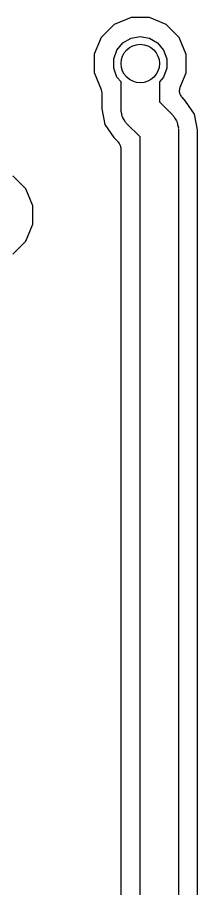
# Model space of a CAD drawing. Extents: x 95 to 175, y -109.5 to -62.3.
# Drawn here: x 156.75 to 159.1, y -92.59 to -81.25 of the extents above; entities that cross this region are included whole.
import ezdxf

# ---------------------------------------------------------------- set-up
doc = ezdxf.new("R2010")
doc.units = 0
doc.header["$MEASUREMENT"] = 0
doc.layers.add('BLACK', color=7, linetype='CONTINUOUS')

msp = doc.modelspace()

# ---------------------------------------------------------------- linework, layer by layer
at = {"layer": 'Black'}
for p, q in [((158.231, -81.2499), (158.011, -81.341)), ((158.47, -81.2501), (158.231, -81.2499)), ((158.69, -81.3416), (158.47, -81.2501)), ((158.011, -81.341), (157.842, -81.5097)), ((158.859, -81.5106), (158.69, -81.3416)), ((157.842, -81.5097), (157.75, -81.7301)), ((158.23, -81.5199), (158.35, -81.4987)), ((158.35, -81.4987), (158.47, -81.5199)), ((158.95, -81.7312), (158.859, -81.5106)), ((158.046, -81.6743), (158.124, -81.5809)), ((158.124, -81.5809), (158.23, -81.5199)), ((158.47, -81.5199), (158.576, -81.5809)), ((158.576, -81.5809), (158.654, -81.6743)), ((157.75, -81.7301), (157.75, -81.9688)), ((158.004, -81.789), (158.046, -81.6743)), ((158.654, -81.6743), (158.696, -81.789)), ((158.95, -81.9699), (158.95, -81.7312)), ((158.004, -81.911), (158.004, -81.789)), ((158.696, -81.789), (158.696, -81.911)), ((157.75, -81.9688), (157.841, -82.1882)), ((158.046, -82.0257), (158.004, -81.911)), ((158.696, -81.911), (158.654, -82.0257)), ((158.872, -82.1579), (158.95, -81.9699)), ((158.1, -82.0903), (158.046, -82.0257)), ((158.654, -82.0257), (158.6, -82.0903)), ((157.841, -82.1882), (157.841, -82.1908)), ((157.841, -82.1908), (157.842, -82.1931)), ((157.842, -82.1931), (157.846, -82.2119)), ((158.1, -82.4524), (158.1, -82.0903)), ((158.6, -82.0903), (158.6, -82.3488)), ((158.862, -82.2002), (158.865, -82.187)), ((158.865, -82.187), (158.867, -82.1734)), ((158.867, -82.1734), (158.87, -82.1659)), ((158.87, -82.1659), (158.872, -82.1579)), ((157.846, -82.2119), (157.85, -82.2306)), ((157.85, -82.2306), (157.85, -82.2332)), ((157.85, -82.2332), (157.85, -82.2359)), ((157.85, -82.2359), (157.85, -82.4401)), ((158.863, -82.2084), (158.862, -82.2002)), ((158.863, -82.2167), (158.863, -82.2084)), ((158.866, -82.2298), (158.863, -82.2167)), ((158.868, -82.2433), (158.866, -82.2298)), ((158.872, -82.2506), (158.868, -82.2433)), ((158.874, -82.2586), (158.872, -82.2506)), ((158.882, -82.2698), (158.874, -82.2586)), ((158.888, -82.2818), (158.882, -82.2698)), ((158.894, -82.2874), (158.888, -82.2818)), ((158.899, -82.2942), (158.894, -82.2874)), ((158.942, -82.3377), (158.899, -82.2942)), ((158.6, -82.3488), (158.774, -82.5232)), ((159.057, -82.5096), (158.942, -82.3377)), ((157.85, -82.4401), (157.89, -82.6428)), ((158.102, -82.4632), (158.1, -82.4524)), ((158.101, -82.4742), (158.102, -82.4632)), ((158.109, -82.5057), (158.101, -82.4742)), ((158.115, -82.5379), (158.109, -82.5057)), ((158.121, -82.5474), (158.115, -82.5379)), ((158.774, -82.5232), (158.781, -82.5322)), ((158.781, -82.5322), (158.789, -82.5393)), ((159.098, -82.7123), (159.057, -82.5096)), ((157.89, -82.6428), (158.005, -82.8147)), ((158.123, -82.5581), (158.121, -82.5474)), ((158.142, -82.5848), (158.123, -82.5581)), ((158.158, -82.6131), (158.142, -82.5848)), ((158.167, -82.6202), (158.158, -82.6131)), ((158.173, -82.6292), (158.167, -82.6202)), ((158.348, -82.8036), (158.173, -82.6292)), ((158.789, -82.5393), (158.805, -82.5676)), ((158.805, -82.5676), (158.824, -82.5943)), ((158.824, -82.5943), (158.827, -82.605)), ((158.827, -82.605), (158.833, -82.6145)), ((158.833, -82.6145), (158.838, -82.6467)), ((158.838, -82.6467), (158.847, -82.6782)), ((158.847, -82.6782), (158.846, -82.6892)), ((158.846, -82.6892), (158.848, -82.7)), ((158.848, -82.7), (158.848, -82.9)), ((159.098, -85.4777), (159.098, -82.7123)), ((158.005, -82.8147), (158.061, -82.8705)), ((158.061, -82.8705), (158.064, -82.875)), ((158.064, -82.875), (158.068, -82.8785)), ((158.068, -82.8785), (158.077, -82.8927)), ((158.348, -82.9), (158.348, -82.8036)), ((158.077, -82.8927), (158.086, -82.9061)), ((158.086, -82.9061), (158.087, -82.9114)), ((158.087, -82.9114), (158.09, -82.9161)), ((158.09, -82.9161), (158.093, -82.9322)), ((158.093, -82.9322), (158.097, -82.948)), ((158.097, -82.948), (158.097, -82.9535)), ((158.097, -82.9535), (158.098, -82.9589)), ((158.098, -82.9589), (158.098, -95.6664)), ((158.348, -89.8906), (158.348, -82.9)), ((158.848, -82.9), (158.848, -89.8906)), ((156.859, -83.4806), (156.69, -83.3116)), ((156.95, -83.7012), (156.859, -83.4806)), ((156.95, -83.9399), (156.95, -83.7012)), ((156.858, -84.1603), (156.95, -83.9399)), ((156.689, -84.329), (156.858, -84.1603)), ((159.098, -96.1775), (159.098, -85.4777)), ((158.348, -96.0414), (158.348, -89.8906)), ((158.848, -89.8906), (158.848, -96.1898))]:
    msp.add_line(p, q, dxfattribs=at)
msp.add_circle((158.35, -81.85), 0.25, dxfattribs=at)

doc.saveas('drawing.dxf')
